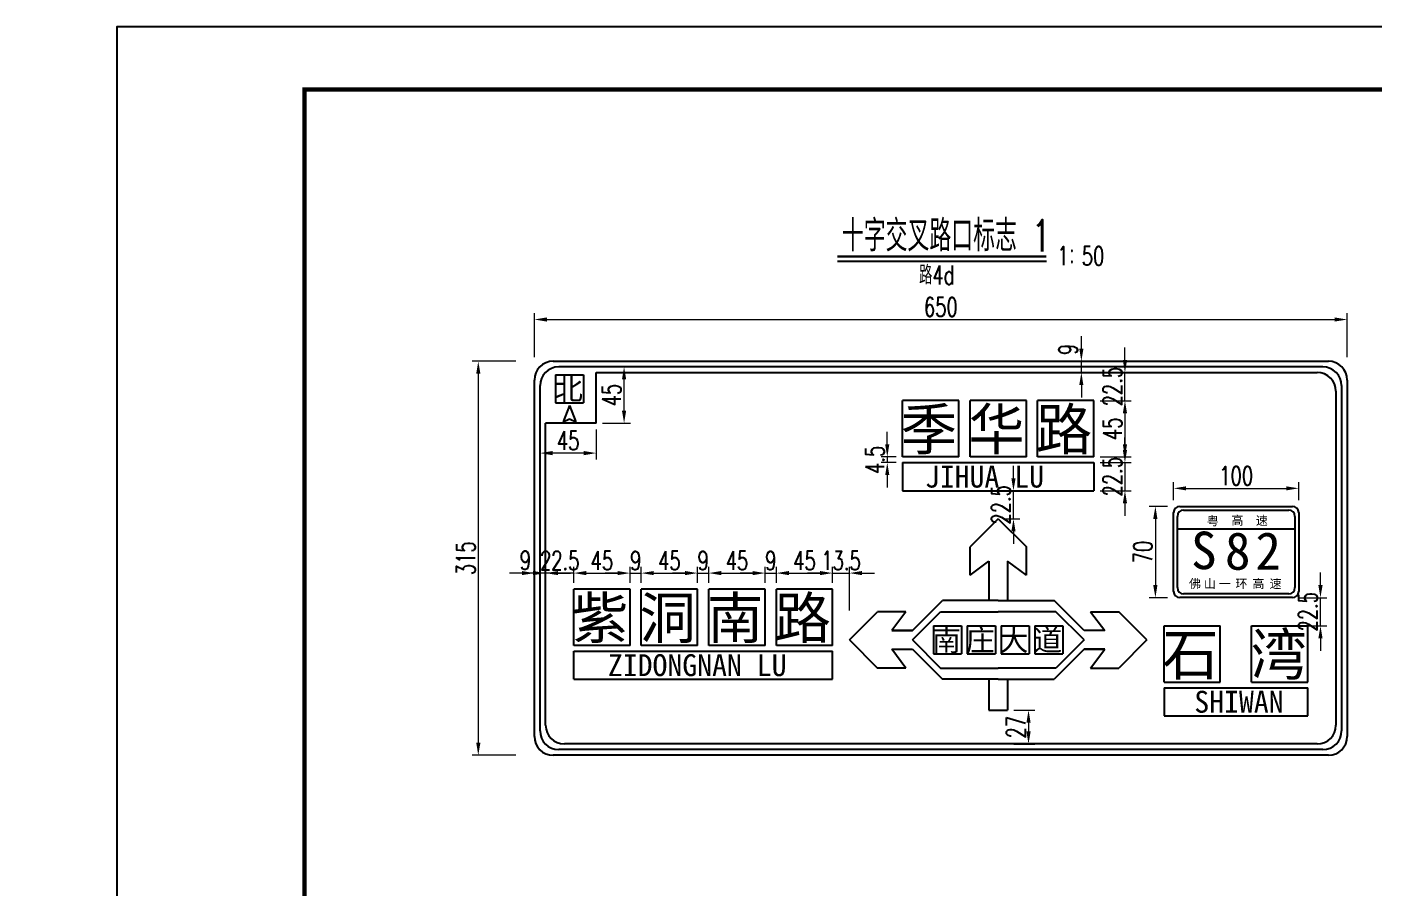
# Model space of a CAD drawing. Extents: x 9922 to 15217, y 1175 to 2938.
# Drawn here: x 13155.2 to 13370.7, y 1503.4 to 1641.1 of the extents above; entities that cross this region are included whole.
import ezdxf
from ezdxf.enums import TextEntityAlignment as Align

# ---------------------------------------------------------------- set-up
doc = ezdxf.new("R2010")
doc.units = 0
doc.header["$LTSCALE"] = 5
doc.header["$PDMODE"] = 32
doc.header["$PDSIZE"] = 0.3
doc.layers.get('0').update_dxf_attribs({"linetype": 'CONTINUOUS'})
doc.layers.get('DEFPOINTS').update_dxf_attribs({"linetype": 'CONTINUOUS'})
for name, color, linetype in [('2', 7, 'CONTINUOUS'), ('交通标志', 7, 'CONTINUOUS'), ('图框', 7, 'CONTINUOUS'), ('尺寸标注', 4, 'CONTINUOUS'), ('文字字符', 7, 'CONTINUOUS'), ('文字框', 8, 'CONTINUOUS'), ('汉字', 7, 'CONTINUOUS')]:
    doc.layers.add(name, color=color, linetype=linetype)
doc.styles.add('ht', font='SIMHEI.TTF', dxfattribs={"width": 0.4})
doc.styles.get("Standard").update_dxf_attribs({"font": 'simplex1.shx', "width": 0.7, "bigfont": 'hztxt.shx'})
doc.dimstyles.new('1：50', dxfattribs={"dimtxt": 3, "dimasz": 2, "dimexe": 1, "dimexo": 1, "dimgap": 0.5, "dimtad": 1, "dimdec": 3, "dimlfac": 5, "dimdsep": 46, "dimtxsty": 'Standard', "dimcen": 2, "dimclrd": 256, "dimclre": 256, "dimclrt": 256, "dimaunit": 1, "dimadec": 4, "dimazin": 0, "dimtfac": 1, "dimtdec": 3, "dimtix": 1, "dimtmove": 2, "dimatfit": 3, "dimfxl": 0, "dimtolj": 1, "dimtzin": 0, "dimlwd": 0, "dimlwe": 0, "dimarcsym": 0})

# ---------------------------------------------------------------- blocks, each defined once
blk = doc.blocks.new('*D188')
at = {"layer": 'DEFPOINTS', "color": 0, "linetype": 'Continuous'}
for p in [(10799.25, 1524.4), (10802.54, 1522.6), (13870.51, 1522.6)]:
    blk.add_point(p, dxfattribs=at)
at = {"layer": '尺寸标注', "linetype": 'Continuous', "lineweight": 0}
for p, q in [((10802.54, 1526.4), (10802.54, 1528.4)), ((10800.25, 1524.4), (10803.54, 1524.4)), ((10802.54, 1524.4), (10802.54, 1522.6)), ((10808.54, 1522.6), (10801.54, 1522.6)), ((10802.54, 1520.6), (10802.54, 1518.6))]:
    blk.add_line(p, q, dxfattribs=at)
at = {"layer": '尺寸标注', "linetype": 'Continuous'}
for points in [[(10802.2, 1526.4), (10802.87, 1526.4), (10802.54, 1524.4)], [(10802.2, 1520.6), (10802.87, 1520.6), (10802.54, 1522.6)]]:
    blk.add_solid(points, dxfattribs=at)
at = {"layer": '尺寸标注', "linetype": 'Continuous', "insert": (10800.45, 1521.31), "char_height": 3, "attachment_point": 5, "rotation": 90}
blk.add_mtext('\\A1;9', dxfattribs=at)
blk = doc.blocks.new('*D321')
at = {"layer": 'DEFPOINTS', "color": 0, "linetype": 'Continuous'}
for p in [(13239.36, 1587.67), (13227.39, 1524.67), (13239.36, 1524.67)]:
    blk.add_point(p, dxfattribs=at)
at = {"layer": '尺寸标注', "linetype": 'Continuous', "lineweight": 0}
for p, q in [((13233.39, 1587.67), (13226.39, 1587.67)), ((13227.39, 1585.67), (13227.39, 1526.67)), ((13233.39, 1524.67), (13226.39, 1524.67))]:
    blk.add_line(p, q, dxfattribs=at)
at = {"layer": '尺寸标注', "linetype": 'Continuous'}
for points in [[(13227.06, 1585.67), (13227.73, 1585.67), (13227.39, 1587.67)], [(13227.06, 1526.67), (13227.73, 1526.67), (13227.39, 1524.67)]]:
    blk.add_solid(points, dxfattribs=at)
at = {"layer": '尺寸标注', "linetype": 'Continuous', "insert": (13225.39, 1556.17), "char_height": 3, "attachment_point": 5, "rotation": 90}
blk.add_mtext('\\A1;315', dxfattribs=at)
blk = doc.blocks.new('*D322')
at = {"layer": 'DEFPOINTS', "color": 0, "linetype": 'Continuous'}
for p in [(13238.16, 1553.8), (13238.16, 1551.22), (13242.66, 1551.22)]:
    blk.add_point(p, dxfattribs=at)
at = {"layer": '尺寸标注', "linetype": 'Continuous', "lineweight": 0}
for p, q in [((13236.16, 1553.8), (13234.16, 1553.8)), ((13238.16, 1552.22), (13238.16, 1554.8)), ((13242.66, 1553.8), (13238.16, 1553.8)), ((13242.66, 1552.22), (13242.66, 1554.8)), ((13244.66, 1553.8), (13246.66, 1553.8))]:
    blk.add_line(p, q, dxfattribs=at)
at = {"layer": '尺寸标注', "linetype": 'Continuous'}
for points in [[(13236.16, 1554.13), (13236.16, 1553.47), (13238.16, 1553.8)], [(13244.66, 1554.13), (13244.66, 1553.47), (13242.66, 1553.8)]]:
    blk.add_solid(points, dxfattribs=at)
at = {"layer": '尺寸标注', "linetype": 'Continuous', "insert": (13240.41, 1555.8), "char_height": 3, "attachment_point": 5}
blk.add_mtext('\\A1;22.5', dxfattribs=at)
blk = doc.blocks.new('*D323')
at = {"layer": 'DEFPOINTS', "color": 0, "linetype": 'Continuous'}
for p in [(13251.66, 1553.8), (13242.66, 1551.22), (13251.66, 1551.22)]:
    blk.add_point(p, dxfattribs=at)
at = {"layer": '尺寸标注', "linetype": 'Continuous', "lineweight": 0}
for p, q in [((13242.66, 1552.22), (13242.66, 1554.8)), ((13244.66, 1553.8), (13249.66, 1553.8)), ((13251.66, 1552.22), (13251.66, 1554.8))]:
    blk.add_line(p, q, dxfattribs=at)
at = {"layer": '尺寸标注', "linetype": 'Continuous'}
for points in [[(13244.66, 1554.13), (13244.66, 1553.47), (13242.66, 1553.8)], [(13249.66, 1554.13), (13249.66, 1553.47), (13251.66, 1553.8)]]:
    blk.add_solid(points, dxfattribs=at)
at = {"layer": '尺寸标注', "linetype": 'Continuous', "insert": (13247.16, 1555.8), "char_height": 3, "attachment_point": 5}
blk.add_mtext('\\A1;45', dxfattribs=at)
blk = doc.blocks.new('*D324')
at = {"layer": 'DEFPOINTS', "color": 0, "linetype": 'Continuous'}
for p in [(13253.46, 1553.8), (13251.66, 1551.22), (13253.46, 1551.22)]:
    blk.add_point(p, dxfattribs=at)
at = {"layer": '尺寸标注', "linetype": 'Continuous', "lineweight": 0}
for p, q in [((13249.66, 1553.8), (13247.66, 1553.8)), ((13251.66, 1552.22), (13251.66, 1554.8)), ((13251.66, 1553.8), (13253.46, 1553.8)), ((13253.46, 1552.22), (13253.46, 1554.8)), ((13255.46, 1553.8), (13257.46, 1553.8))]:
    blk.add_line(p, q, dxfattribs=at)
at = {"layer": '尺寸标注', "linetype": 'Continuous'}
for points in [[(13249.66, 1554.13), (13249.66, 1553.47), (13251.66, 1553.8)], [(13255.46, 1554.13), (13255.46, 1553.47), (13253.46, 1553.8)]]:
    blk.add_solid(points, dxfattribs=at)
at = {"layer": '尺寸标注', "linetype": 'Continuous', "insert": (13252.56, 1555.8), "char_height": 3, "attachment_point": 5}
blk.add_mtext('\\A1;9', dxfattribs=at)
blk = doc.blocks.new('*D325')
at = {"layer": 'DEFPOINTS', "color": 0, "linetype": 'Continuous'}
for p in [(13262.46, 1553.8), (13253.46, 1551.22), (13262.46, 1551.22)]:
    blk.add_point(p, dxfattribs=at)
at = {"layer": '尺寸标注', "linetype": 'Continuous', "lineweight": 0}
for p, q in [((13253.46, 1552.22), (13253.46, 1554.8)), ((13255.46, 1553.8), (13260.46, 1553.8)), ((13262.46, 1552.22), (13262.46, 1554.8))]:
    blk.add_line(p, q, dxfattribs=at)
at = {"layer": '尺寸标注', "linetype": 'Continuous'}
for points in [[(13255.46, 1554.13), (13255.46, 1553.47), (13253.46, 1553.8)], [(13260.46, 1554.13), (13260.46, 1553.47), (13262.46, 1553.8)]]:
    blk.add_solid(points, dxfattribs=at)
at = {"layer": '尺寸标注', "linetype": 'Continuous', "insert": (13257.96, 1555.8), "char_height": 3, "attachment_point": 5}
blk.add_mtext('\\A1;45', dxfattribs=at)
blk = doc.blocks.new('*D326')
at = {"layer": 'DEFPOINTS', "color": 0, "linetype": 'Continuous'}
for p in [(13264.26, 1553.8), (13262.46, 1551.22), (13264.26, 1551.22)]:
    blk.add_point(p, dxfattribs=at)
at = {"layer": '尺寸标注', "linetype": 'Continuous', "lineweight": 0}
for p, q in [((13260.46, 1553.8), (13258.46, 1553.8)), ((13262.46, 1552.22), (13262.46, 1554.8)), ((13262.46, 1553.8), (13264.26, 1553.8)), ((13264.26, 1552.22), (13264.26, 1554.8)), ((13266.26, 1553.8), (13268.26, 1553.8))]:
    blk.add_line(p, q, dxfattribs=at)
at = {"layer": '尺寸标注', "linetype": 'Continuous'}
for points in [[(13260.46, 1554.13), (13260.46, 1553.47), (13262.46, 1553.8)], [(13266.26, 1554.13), (13266.26, 1553.47), (13264.26, 1553.8)]]:
    blk.add_solid(points, dxfattribs=at)
at = {"layer": '尺寸标注', "linetype": 'Continuous', "insert": (13263.36, 1555.8), "char_height": 3, "attachment_point": 5}
blk.add_mtext('\\A1;9', dxfattribs=at)
blk = doc.blocks.new('*D327')
at = {"layer": 'DEFPOINTS', "color": 0, "linetype": 'Continuous'}
for p in [(13273.26, 1553.8), (13264.26, 1551.22), (13273.26, 1551.22)]:
    blk.add_point(p, dxfattribs=at)
at = {"layer": '尺寸标注', "linetype": 'Continuous', "lineweight": 0}
for p, q in [((13264.26, 1552.22), (13264.26, 1554.8)), ((13266.26, 1553.8), (13271.26, 1553.8)), ((13273.26, 1552.22), (13273.26, 1554.8))]:
    blk.add_line(p, q, dxfattribs=at)
at = {"layer": '尺寸标注', "linetype": 'Continuous'}
for points in [[(13266.26, 1554.13), (13266.26, 1553.47), (13264.26, 1553.8)], [(13271.26, 1554.13), (13271.26, 1553.47), (13273.26, 1553.8)]]:
    blk.add_solid(points, dxfattribs=at)
at = {"layer": '尺寸标注', "linetype": 'Continuous', "insert": (13268.76, 1555.8), "char_height": 3, "attachment_point": 5}
blk.add_mtext('\\A1;45', dxfattribs=at)
blk = doc.blocks.new('*D328')
at = {"layer": 'DEFPOINTS', "color": 0, "linetype": 'Continuous'}
for p in [(13275.06, 1553.8), (13273.26, 1551.22), (13275.06, 1551.22)]:
    blk.add_point(p, dxfattribs=at)
at = {"layer": '尺寸标注', "linetype": 'Continuous', "lineweight": 0}
for p, q in [((13271.26, 1553.8), (13269.26, 1553.8)), ((13273.26, 1552.22), (13273.26, 1554.8)), ((13273.26, 1553.8), (13275.06, 1553.8)), ((13275.06, 1552.22), (13275.06, 1554.8)), ((13277.06, 1553.8), (13279.06, 1553.8))]:
    blk.add_line(p, q, dxfattribs=at)
at = {"layer": '尺寸标注', "linetype": 'Continuous'}
for points in [[(13271.26, 1554.13), (13271.26, 1553.47), (13273.26, 1553.8)], [(13277.06, 1554.13), (13277.06, 1553.47), (13275.06, 1553.8)]]:
    blk.add_solid(points, dxfattribs=at)
at = {"layer": '尺寸标注', "linetype": 'Continuous', "insert": (13274.16, 1555.8), "char_height": 3, "attachment_point": 5}
blk.add_mtext('\\A1;9', dxfattribs=at)
blk = doc.blocks.new('*D329')
at = {"layer": 'DEFPOINTS', "color": 0, "linetype": 'Continuous'}
for p in [(13284.06, 1553.8), (13275.06, 1551.22), (13284.06, 1551.22)]:
    blk.add_point(p, dxfattribs=at)
at = {"layer": '尺寸标注', "linetype": 'Continuous', "lineweight": 0}
for p, q in [((13275.06, 1552.22), (13275.06, 1554.8)), ((13277.06, 1553.8), (13282.06, 1553.8)), ((13284.06, 1552.22), (13284.06, 1554.8))]:
    blk.add_line(p, q, dxfattribs=at)
at = {"layer": '尺寸标注', "linetype": 'Continuous'}
for points in [[(13277.06, 1554.13), (13277.06, 1553.47), (13275.06, 1553.8)], [(13282.06, 1554.13), (13282.06, 1553.47), (13284.06, 1553.8)]]:
    blk.add_solid(points, dxfattribs=at)
at = {"layer": '尺寸标注', "linetype": 'Continuous', "insert": (13279.56, 1555.8), "char_height": 3, "attachment_point": 5}
blk.add_mtext('\\A1;45', dxfattribs=at)
blk = doc.blocks.new('*D330')
at = {"layer": 'DEFPOINTS', "color": 0, "linetype": 'Continuous'}
for p in [(13237.26, 1577.77), (13246.26, 1577.77), (13237.26, 1572.99)]:
    blk.add_point(p, dxfattribs=at)
at = {"layer": '尺寸标注', "linetype": 'Continuous', "lineweight": 0}
for p, q in [((13237.26, 1576.77), (13237.26, 1571.99)), ((13246.26, 1576.77), (13246.26, 1571.99)), ((13244.26, 1572.99), (13239.26, 1572.99))]:
    blk.add_line(p, q, dxfattribs=at)
at = {"layer": '尺寸标注', "linetype": 'Continuous'}
for points in [[(13239.26, 1573.32), (13239.26, 1572.65), (13237.26, 1572.99)], [(13244.26, 1573.32), (13244.26, 1572.65), (13246.26, 1572.99)]]:
    blk.add_solid(points, dxfattribs=at)
at = {"layer": '尺寸标注', "linetype": 'Continuous', "insert": (13241.76, 1574.99), "char_height": 3, "attachment_point": 5}
blk.add_mtext('\\A1;45', dxfattribs=at)
blk = doc.blocks.new('*D331')
at = {"layer": 'DEFPOINTS', "color": 0, "linetype": 'Continuous'}
for p in [(13246.26, 1586.77), (13250.71, 1586.77), (13246.26, 1577.77)]:
    blk.add_point(p, dxfattribs=at)
at = {"layer": '尺寸标注', "linetype": 'Continuous', "lineweight": 0}
for p, q in [((13247.26, 1586.77), (13251.71, 1586.77)), ((13250.71, 1579.77), (13250.71, 1584.77)), ((13247.26, 1577.77), (13251.71, 1577.77))]:
    blk.add_line(p, q, dxfattribs=at)
at = {"layer": '尺寸标注', "linetype": 'Continuous'}
for points in [[(13250.37, 1584.77), (13251.04, 1584.77), (13250.71, 1586.77)], [(13250.37, 1579.77), (13251.04, 1579.77), (13250.71, 1577.77)]]:
    blk.add_solid(points, dxfattribs=at)
at = {"layer": '尺寸标注', "linetype": 'Continuous', "insert": (13248.71, 1582.27), "char_height": 3, "attachment_point": 5, "rotation": 90}
blk.add_mtext('\\A1;45', dxfattribs=at)
blk = doc.blocks.new('*D332')
at = {"layer": 'DEFPOINTS', "color": 0, "linetype": 'Continuous'}
for p in [(13325.84, 1585.87), (13330.81, 1585.87), (13325.84, 1581.37)]:
    blk.add_point(p, dxfattribs=at)
at = {"layer": '尺寸标注', "linetype": 'Continuous', "lineweight": 0}
for p, q in [((13330.81, 1587.87), (13330.81, 1589.87)), ((13326.84, 1585.87), (13331.81, 1585.87)), ((13330.81, 1581.37), (13330.81, 1585.87)), ((13326.84, 1581.37), (13331.81, 1581.37)), ((13330.81, 1579.37), (13330.81, 1577.37))]:
    blk.add_line(p, q, dxfattribs=at)
at = {"layer": '尺寸标注', "linetype": 'Continuous'}
for points in [[(13330.48, 1587.87), (13331.15, 1587.87), (13330.81, 1585.87)], [(13330.48, 1579.37), (13331.15, 1579.37), (13330.81, 1581.37)]]:
    blk.add_solid(points, dxfattribs=at)
at = {"layer": '尺寸标注', "linetype": 'Continuous', "insert": (13328.81, 1583.62), "char_height": 3, "attachment_point": 5, "rotation": 90}
blk.add_mtext('\\A1;22.5', dxfattribs=at)
blk = doc.blocks.new('*D333')
at = {"layer": 'DEFPOINTS', "color": 0, "linetype": 'Continuous'}
for p in [(13325.84, 1581.37), (13325.84, 1572.37), (13330.81, 1572.37)]:
    blk.add_point(p, dxfattribs=at)
at = {"layer": '尺寸标注', "linetype": 'Continuous', "lineweight": 0}
for p, q in [((13326.84, 1581.37), (13331.81, 1581.37)), ((13330.81, 1579.37), (13330.81, 1574.37)), ((13326.84, 1572.37), (13331.81, 1572.37))]:
    blk.add_line(p, q, dxfattribs=at)
at = {"layer": '尺寸标注', "linetype": 'Continuous'}
for points in [[(13330.48, 1579.37), (13331.15, 1579.37), (13330.81, 1581.37)], [(13330.48, 1574.37), (13331.15, 1574.37), (13330.81, 1572.37)]]:
    blk.add_solid(points, dxfattribs=at)
at = {"layer": '尺寸标注', "linetype": 'Continuous', "insert": (13328.81, 1576.87), "char_height": 3, "attachment_point": 5, "rotation": 90}
blk.add_mtext('\\A1;45', dxfattribs=at)
blk = doc.blocks.new('*D334')
at = {"layer": 'DEFPOINTS', "color": 0, "linetype": 'Continuous'}
for p in [(13325.84, 1571.47), (13325.84, 1566.97), (13330.81, 1566.97)]:
    blk.add_point(p, dxfattribs=at)
at = {"layer": '尺寸标注', "linetype": 'Continuous', "lineweight": 0}
for p, q in [((13330.81, 1573.47), (13330.81, 1575.47)), ((13326.84, 1571.47), (13331.81, 1571.47)), ((13330.81, 1571.47), (13330.81, 1566.97)), ((13326.84, 1566.97), (13331.81, 1566.97)), ((13330.81, 1564.97), (13330.81, 1562.97))]:
    blk.add_line(p, q, dxfattribs=at)
at = {"layer": '尺寸标注', "linetype": 'Continuous'}
for points in [[(13330.48, 1573.47), (13331.15, 1573.47), (13330.81, 1571.47)], [(13330.48, 1564.97), (13331.15, 1564.97), (13330.81, 1566.97)]]:
    blk.add_solid(points, dxfattribs=at)
at = {"layer": '尺寸标注', "linetype": 'Continuous', "insert": (13328.81, 1569.22), "char_height": 3, "attachment_point": 5, "rotation": 90}
blk.add_mtext('\\A1;22.5', dxfattribs=at)
blk = doc.blocks.new('*D335')
at = {"layer": 'DEFPOINTS', "color": 0, "linetype": 'Continuous'}
for p in [(13292.8, 1571.47), (13295.24, 1572.37), (13295.24, 1571.47)]:
    blk.add_point(p, dxfattribs=at)
at = {"layer": '尺寸标注', "linetype": 'Continuous', "lineweight": 0}
for p, q in [((13292.8, 1574.37), (13292.8, 1576.37)), ((13294.24, 1572.37), (13291.8, 1572.37)), ((13294.24, 1571.47), (13291.8, 1571.47)), ((13292.8, 1572.37), (13292.8, 1571.47)), ((13292.8, 1569.47), (13292.8, 1567.47))]:
    blk.add_line(p, q, dxfattribs=at)
at = {"layer": '尺寸标注', "linetype": 'Continuous'}
for points in [[(13292.47, 1574.37), (13293.13, 1574.37), (13292.8, 1572.37)], [(13292.47, 1569.47), (13293.13, 1569.47), (13292.8, 1571.47)]]:
    blk.add_solid(points, dxfattribs=at)
at = {"layer": '尺寸标注', "linetype": 'Continuous', "insert": (13290.8, 1571.92), "char_height": 3, "attachment_point": 5, "rotation": 90}
blk.add_mtext('\\A1;4.5', dxfattribs=at)
blk = doc.blocks.new('*D255')
at = {"layer": 'DEFPOINTS', "color": 0, "linetype": 'Continuous'}
for p in [(13358.6, 1567.35), (13338.6, 1564.47), (13358.6, 1564.47)]:
    blk.add_point(p, dxfattribs=at)
at = {"layer": '尺寸标注', "linetype": 'Continuous', "lineweight": 0}
for p, q in [((13338.6, 1565.47), (13338.6, 1568.35)), ((13340.6, 1567.35), (13356.6, 1567.35)), ((13358.6, 1565.47), (13358.6, 1568.35))]:
    blk.add_line(p, q, dxfattribs=at)
at = {"layer": '尺寸标注', "linetype": 'Continuous'}
for points in [[(13340.6, 1567.68), (13340.6, 1567.02), (13338.6, 1567.35)], [(13356.6, 1567.68), (13356.6, 1567.02), (13358.6, 1567.35)]]:
    blk.add_solid(points, dxfattribs=at)
at = {"layer": '尺寸标注', "linetype": 'Continuous', "insert": (13348.6, 1569.35), "char_height": 3, "attachment_point": 5}
blk.add_mtext('\\A1;100', dxfattribs=at)
blk = doc.blocks.new('*D256')
at = {"layer": 'DEFPOINTS', "color": 0, "linetype": 'Continuous'}
for p in [(13338.6, 1564.47), (13335.68, 1549.87), (13338.6, 1549.87)]:
    blk.add_point(p, dxfattribs=at)
at = {"layer": '尺寸标注', "linetype": 'Continuous', "lineweight": 0}
for p, q in [((13337.6, 1564.47), (13334.68, 1564.47)), ((13335.68, 1562.47), (13335.68, 1551.87)), ((13337.6, 1549.87), (13334.68, 1549.87))]:
    blk.add_line(p, q, dxfattribs=at)
at = {"layer": '尺寸标注', "linetype": 'Continuous'}
for points in [[(13335.34, 1562.47), (13336.01, 1562.47), (13335.68, 1564.47)], [(13335.34, 1551.87), (13336.01, 1551.87), (13335.68, 1549.87)]]:
    blk.add_solid(points, dxfattribs=at)
at = {"layer": '尺寸标注', "linetype": 'Continuous', "insert": (13333.68, 1557.17), "char_height": 3, "attachment_point": 5, "rotation": 90}
blk.add_mtext('\\A1;70', dxfattribs=at)
blk = doc.blocks.new('*D336')
at = {"layer": 'DEFPOINTS', "color": 0, "linetype": 'Continuous'}
for p in [(13312.04, 1531.87), (13312.04, 1526.47), (13315.39, 1526.47)]:
    blk.add_point(p, dxfattribs=at)
at = {"layer": '尺寸标注', "linetype": 'Continuous', "lineweight": 0}
for p, q in [((13313.04, 1531.87), (13316.39, 1531.87)), ((13315.39, 1529.87), (13315.39, 1528.47)), ((13313.04, 1526.47), (13316.39, 1526.47))]:
    blk.add_line(p, q, dxfattribs=at)
at = {"layer": '尺寸标注', "linetype": 'Continuous'}
for points in [[(13315.06, 1529.87), (13315.73, 1529.87), (13315.39, 1531.87)], [(13315.06, 1528.47), (13315.73, 1528.47), (13315.39, 1526.47)]]:
    blk.add_solid(points, dxfattribs=at)
at = {"layer": '尺寸标注', "linetype": 'Continuous', "insert": (13313.39, 1529.17), "char_height": 3, "attachment_point": 5, "rotation": 90}
blk.add_mtext('\\A1;27', dxfattribs=at)
blk = doc.blocks.new('*D339')
at = {"layer": 'DEFPOINTS', "color": 0, "linetype": 'Continuous'}
for p in [(13357.6, 1549.87), (13362.08, 1549.87), (13355.56, 1545.37)]:
    blk.add_point(p, dxfattribs=at)
at = {"layer": '尺寸标注', "linetype": 'Continuous', "lineweight": 0}
for p, q in [((13362.08, 1551.87), (13362.08, 1553.87)), ((13358.6, 1549.87), (13363.08, 1549.87)), ((13362.08, 1545.37), (13362.08, 1549.87)), ((13356.56, 1545.37), (13363.08, 1545.37)), ((13362.08, 1543.37), (13362.08, 1541.37))]:
    blk.add_line(p, q, dxfattribs=at)
at = {"layer": '尺寸标注', "linetype": 'Continuous'}
for points in [[(13361.75, 1551.87), (13362.42, 1551.87), (13362.08, 1549.87)], [(13361.75, 1543.37), (13362.42, 1543.37), (13362.08, 1545.37)]]:
    blk.add_solid(points, dxfattribs=at)
at = {"layer": '尺寸标注', "linetype": 'Continuous', "insert": (13360.08, 1547.62), "char_height": 3, "attachment_point": 5, "rotation": 90}
blk.add_mtext('\\A1;22.5', dxfattribs=at)
blk = doc.blocks.new('*D351')
at = {"layer": 'DEFPOINTS', "color": 0, "linetype": 'Continuous'}
for p in [(13310.54, 1566.97), (13312.98, 1566.97), (13310.54, 1562.47)]:
    blk.add_point(p, dxfattribs=at)
at = {"layer": '尺寸标注', "linetype": 'Continuous', "lineweight": 0}
for p, q in [((13312.98, 1568.97), (13312.98, 1570.97)), ((13311.54, 1566.97), (13313.98, 1566.97)), ((13312.98, 1562.47), (13312.98, 1566.97)), ((13311.54, 1562.47), (13313.98, 1562.47)), ((13312.98, 1560.47), (13312.98, 1558.47))]:
    blk.add_line(p, q, dxfattribs=at)
at = {"layer": '尺寸标注', "linetype": 'Continuous'}
for points in [[(13312.65, 1568.97), (13313.32, 1568.97), (13312.98, 1566.97)], [(13312.65, 1560.47), (13313.32, 1560.47), (13312.98, 1562.47)]]:
    blk.add_solid(points, dxfattribs=at)
at = {"layer": '尺寸标注', "linetype": 'Continuous', "insert": (13310.98, 1564.72), "char_height": 3, "attachment_point": 5, "rotation": 90}
blk.add_mtext('\\A1;22.5', dxfattribs=at)
blk = doc.blocks.new('*D353')
at = {"layer": 'DEFPOINTS', "color": 0, "linetype": 'Continuous'}
for p in [(13286.76, 1553.8), (13284.06, 1551.22), (13286.76, 1543.12)]:
    blk.add_point(p, dxfattribs=at)
at = {"layer": '尺寸标注', "linetype": 'Continuous', "lineweight": 0}
for p, q in [((13282.06, 1553.8), (13280.06, 1553.8)), ((13284.06, 1552.22), (13284.06, 1554.8)), ((13284.06, 1553.8), (13286.76, 1553.8)), ((13286.76, 1547.8), (13286.76, 1554.8)), ((13288.76, 1553.8), (13290.76, 1553.8))]:
    blk.add_line(p, q, dxfattribs=at)
at = {"layer": '尺寸标注', "linetype": 'Continuous'}
for points in [[(13282.06, 1554.13), (13282.06, 1553.47), (13284.06, 1553.8)], [(13288.76, 1554.13), (13288.76, 1553.47), (13286.76, 1553.8)]]:
    blk.add_solid(points, dxfattribs=at)
at = {"layer": '尺寸标注', "linetype": 'Continuous', "insert": (13285.41, 1555.8), "char_height": 3, "attachment_point": 5}
blk.add_mtext('\\A1;13.5', dxfattribs=at)
blk = doc.blocks.new('*D355')
at = {"layer": 'DEFPOINTS', "color": 0, "linetype": 'Continuous'}
for p in [(13236.36, 1553.8), (13236.36, 1551.31), (13238.16, 1551.31)]:
    blk.add_point(p, dxfattribs=at)
at = {"layer": '尺寸标注', "linetype": 'Continuous', "lineweight": 0}
for p, q in [((13234.36, 1553.8), (13232.36, 1553.8)), ((13236.36, 1552.31), (13236.36, 1554.8)), ((13238.16, 1553.8), (13236.36, 1553.8)), ((13238.16, 1552.31), (13238.16, 1554.8)), ((13240.16, 1553.8), (13242.16, 1553.8))]:
    blk.add_line(p, q, dxfattribs=at)
at = {"layer": '尺寸标注', "linetype": 'Continuous'}
for points in [[(13234.36, 1554.13), (13234.36, 1553.47), (13236.36, 1553.8)], [(13240.16, 1554.13), (13240.16, 1553.47), (13238.16, 1553.8)]]:
    blk.add_solid(points, dxfattribs=at)
at = {"layer": '尺寸标注', "linetype": 'Continuous', "insert": (13234.92, 1555.86), "char_height": 3, "attachment_point": 5}
blk.add_mtext('\\A1;9', dxfattribs=at)
blk = doc.blocks.new('*D356')
at = {"layer": 'DEFPOINTS', "color": 0, "linetype": 'Continuous'}
for p in [(13318.74, 1587.67), (13318.74, 1585.87), (13323.84, 1587.67)]:
    blk.add_point(p, dxfattribs=at)
at = {"layer": '尺寸标注', "linetype": 'Continuous', "lineweight": 0}
for p, q in [((13323.84, 1589.67), (13323.84, 1591.67)), ((13319.74, 1587.67), (13324.84, 1587.67)), ((13319.74, 1585.87), (13324.84, 1585.87)), ((13323.84, 1585.87), (13323.84, 1587.67)), ((13323.84, 1583.87), (13323.84, 1581.87))]:
    blk.add_line(p, q, dxfattribs=at)
at = {"layer": '尺寸标注', "linetype": 'Continuous'}
for points in [[(13323.51, 1589.67), (13324.17, 1589.67), (13323.84, 1587.67)], [(13323.51, 1583.87), (13324.17, 1583.87), (13323.84, 1585.87)]]:
    blk.add_solid(points, dxfattribs=at)
at = {"layer": '尺寸标注', "linetype": 'Continuous', "insert": (13321.73, 1589.57), "char_height": 3, "attachment_point": 5, "rotation": 90}
blk.add_mtext('\\A1;9', dxfattribs=at)
blk = doc.blocks.new('*D286')
at = {"layer": 'DEFPOINTS', "color": 0, "linetype": 'Continuous'}
for p in [(13366.36, 1594.35), (13236.36, 1574.72), (13366.36, 1574.72)]:
    blk.add_point(p, dxfattribs=at)
at = {"layer": '尺寸标注', "linetype": 'Continuous', "lineweight": 0}
for p, q in [((13236.36, 1588.35), (13236.36, 1595.35)), ((13238.36, 1594.35), (13364.36, 1594.35)), ((13366.36, 1588.35), (13366.36, 1595.35))]:
    blk.add_line(p, q, dxfattribs=at)
at = {"layer": '尺寸标注', "linetype": 'Continuous'}
for points in [[(13238.36, 1594.68), (13238.36, 1594.02), (13236.36, 1594.35)], [(13364.36, 1594.68), (13364.36, 1594.02), (13366.36, 1594.35)]]:
    blk.add_solid(points, dxfattribs=at)
at = {"layer": '尺寸标注', "linetype": 'Continuous', "insert": (13301.36, 1596.35), "char_height": 3, "attachment_point": 5}
blk.add_mtext('\\A1;650', dxfattribs=at)
blk = doc.blocks.new('123')
at = {"layer": '图框'}
blk.add_lwpolyline([(10930.16, 1893.64), (10930.16, 2190.64), (10510.16, 2190.64), (10510.16, 1893.64)], close=True, dxfattribs=at)

msp = doc.modelspace()

# ---------------------------------------------------------------- linework, layer by layer
at = {"layer": '交通标志', "linetype": 'Continuous'}
for p, q in [((13239.36177, 1587.67326), (13363.35837, 1587.67326)), ((13362.45837, 1586.77326), (13240.26177, 1586.77326)), ((13246.26177, 1585.87326), (13361.55837, 1585.87326)), ((13246.26177, 1577.77326), (13246.26177, 1585.87326)), ((13236.36177, 1527.67326), (13236.36177, 1584.67326)), ((13237.26177, 1528.57326), (13237.26177, 1583.77326)), ((13365.45837, 1583.77326), (13365.45837, 1528.57326)), ((13366.35837, 1584.67326), (13366.35837, 1527.67326)), ((13364.55837, 1582.87326), (13364.55837, 1529.47326)), ((13241.97606, 1580.57621), (13240.96217, 1577.99536)), ((13241.97606, 1580.57621), (13242.98995, 1577.99536)), ((13246.26177, 1577.77326), (13238.16177, 1577.77326)), ((13238.16177, 1529.47326), (13238.16177, 1577.77326)), ((13240.96217, 1577.99536), (13241.97606, 1578.4913)), ((13241.97606, 1578.4913), (13242.98995, 1577.99536)), ((13339.59945, 1564.47367), (13357.59945, 1564.47367)), ((13310.54177, 1562.47326), (13306.04177, 1557.97326)), ((13310.54177, 1562.47326), (13315.04177, 1557.97326)), ((13338.59945, 1550.87367), (13338.59945, 1563.47367)), ((13339.19945, 1551.47367), (13339.19945, 1562.87367)), ((13340.19945, 1563.87367), (13356.99945, 1563.87367)), ((13357.99945, 1562.87367), (13357.99945, 1551.47367)), ((13358.59945, 1563.47367), (13358.59945, 1550.87367)), ((13339.19945, 1560.87367), (13357.99945, 1560.87367)), ((13306.04177, 1553.47326), (13306.04177, 1557.97326)), ((13315.04177, 1553.47326), (13315.04177, 1557.97326)), ((13306.04177, 1553.47326), (13309.04177, 1555.72326)), ((13309.04177, 1555.72326), (13309.04177, 1549.42326)), ((13312.04177, 1555.72326), (13312.04177, 1549.42326)), ((13315.04177, 1553.47326), (13312.04177, 1555.72326)), ((13296.81677, 1544.62326), (13301.61677, 1549.42326)), ((13310.54177, 1549.42326), (13301.61677, 1549.42326)), ((13310.54177, 1549.42326), (13319.46677, 1549.42326)), ((13324.26677, 1544.62326), (13319.46677, 1549.42326)), ((13357.59945, 1549.87367), (13339.59945, 1549.87367)), ((13356.99945, 1550.47367), (13340.19945, 1550.47367)), ((13286.76177, 1543.12326), (13291.26177, 1547.62326)), ((13295.76177, 1547.62326), (13291.26177, 1547.62326)), ((13295.76177, 1547.62326), (13291.26177, 1547.62326)), ((13295.76177, 1547.62326), (13293.51177, 1544.62326)), ((13296.81677, 1543.12326), (13301.31677, 1547.62326)), ((13301.31677, 1547.62326), (13310.54177, 1547.62326)), ((13319.76677, 1547.62326), (13310.54177, 1547.62326)), ((13324.26677, 1543.12326), (13319.76677, 1547.62326)), ((13325.32177, 1547.62326), (13329.82177, 1547.62326)), ((13325.32177, 1547.62326), (13329.82177, 1547.62326)), ((13325.32177, 1547.62326), (13327.57177, 1544.62326)), ((13334.32177, 1543.12326), (13329.82177, 1547.62326)), ((13286.76177, 1543.12326), (13291.26177, 1538.62326)), ((13293.51177, 1544.62326), (13296.81677, 1544.62326)), ((13296.81677, 1543.12326), (13301.31677, 1538.62326)), ((13324.26677, 1543.12326), (13319.76677, 1538.62326)), ((13327.57177, 1544.62326), (13324.26677, 1544.62326)), ((13334.32177, 1543.12326), (13329.82177, 1538.62326)), ((13293.51177, 1541.62326), (13296.81677, 1541.62326)), ((13295.76177, 1538.62326), (13293.51177, 1541.62326)), ((13296.81677, 1541.62326), (13301.61677, 1536.82326)), ((13324.26677, 1541.62326), (13319.46677, 1536.82326)), ((13327.57177, 1541.62326), (13324.26677, 1541.62326)), ((13325.32177, 1538.62326), (13327.57177, 1541.62326)), ((13295.76177, 1538.62326), (13291.26177, 1538.62326)), ((13295.76177, 1538.62326), (13291.26177, 1538.62326)), ((13301.31677, 1538.62326), (13310.54177, 1538.62326)), ((13319.76677, 1538.62326), (13310.54177, 1538.62326)), ((13325.32177, 1538.62326), (13329.82177, 1538.62326)), ((13325.32177, 1538.62326), (13329.82177, 1538.62326)), ((13310.54177, 1536.82326), (13301.61677, 1536.82326)), ((13309.04177, 1536.82326), (13309.04177, 1531.87326)), ((13310.54177, 1536.82326), (13319.46677, 1536.82326)), ((13312.04177, 1536.82326), (13312.04177, 1531.87326)), ((13309.04177, 1531.87326), (13312.04177, 1531.87326)), ((13362.45837, 1525.57326), (13240.26177, 1525.57326)), ((13361.55837, 1526.47326), (13241.16177, 1526.47326)), ((13363.35837, 1524.67326), (13239.36177, 1524.67326))]:
    msp.add_line(p, q, dxfattribs=at)
for centre, radius, start, end in [((13239.36177, 1584.67326), 3, 90, 180), ((13240.26177, 1583.77326), 3, 90, 180), ((13361.55837, 1582.87326), 3, 0, 90), ((13362.45837, 1583.77326), 3, 0, 90), ((13363.35837, 1584.67326), 3, 0, 90), ((13339.59945, 1563.47367), 1, 90, 180), ((13357.59945, 1563.47367), 1, 0, 90), ((13340.19945, 1562.87367), 1, 90, 180), ((13356.99945, 1562.87367), 1, 0, 90), ((13340.19945, 1551.47367), 1, 180, 270), ((13356.99945, 1551.47367), 1, 270, 0), ((13339.59945, 1550.87367), 1, 180, 270), ((13357.59945, 1550.87367), 1, 270, 0), ((13239.36177, 1527.67326), 3, 180, 270), ((13240.26177, 1528.57326), 3, 180, 270), ((13241.16177, 1529.47326), 3, 180, 270), ((13361.55837, 1529.47326), 3, 270, 0), ((13362.45837, 1528.57326), 3, 270, 0), ((13363.35837, 1527.67326), 3, 270, 0)]:
    msp.add_arc(centre, radius, start, end, dxfattribs=at)
at = {"layer": '图框', "linetype": 'Continuous'}
for p, q in [((13296.81677, 1544.62326), (13293.51177, 1544.62326)), ((13324.26677, 1541.62326), (13327.57177, 1541.62326))]:
    msp.add_line(p, q, dxfattribs=at)
at = {"layer": '图框', "const_width": 0.7}
msp.add_lwpolyline([(13579.59699, 1631.13132), (13199.59699, 1631.13132), (13199.59699, 1354.13132), (13579.59699, 1354.13132), (13579.59699, 1631.13132)], dxfattribs=at)
at = {"layer": '尺寸标注', "color": 7, "linetype": 'Continuous'}
msp.add_line((13284.83635, 1603.70162), (13318.2428, 1603.70162), dxfattribs=at)
at = {"layer": '尺寸标注', "color": 7, "linetype": 'Continuous', "const_width": 0.4}
msp.add_lwpolyline([(13284.83635, 1604.42162), (13318.2428, 1604.42162)], dxfattribs=at)
at = {"layer": '文字框', "linetype": 'Continuous'}
for p, q in [((13239.72606, 1585.49933), (13239.72606, 1580.99933)), ((13239.72606, 1585.49933), (13244.22606, 1585.49933)), ((13244.22606, 1585.49933), (13244.22606, 1580.99933)), ((13239.72606, 1580.99933), (13244.22606, 1580.99933)), ((13304.24177, 1581.37326), (13295.24177, 1581.37326)), ((13295.24177, 1572.37326), (13295.24177, 1581.37326)), ((13304.24177, 1572.37326), (13304.24177, 1581.37326)), ((13315.04177, 1581.37326), (13306.04177, 1581.37326)), ((13306.04177, 1572.37326), (13306.04177, 1581.37326)), ((13315.04177, 1572.37326), (13315.04177, 1581.37326)), ((13325.84177, 1581.37326), (13316.84177, 1581.37326)), ((13316.84177, 1572.37326), (13316.84177, 1581.37326)), ((13325.84177, 1572.37326), (13325.84177, 1581.37326)), ((13304.24177, 1572.37326), (13295.24177, 1572.37326)), ((13295.24177, 1571.47326), (13295.24177, 1566.97326)), ((13295.24177, 1571.47326), (13325.84177, 1571.47326)), ((13315.04177, 1572.37326), (13306.04177, 1572.37326)), ((13325.84177, 1572.37326), (13316.84177, 1572.37326)), ((13325.84177, 1571.47326), (13325.84177, 1566.97326)), ((13295.24177, 1566.97326), (13325.84177, 1566.97326)), ((13251.66177, 1551.21924), (13242.66177, 1551.21924)), ((13242.66177, 1542.21924), (13242.66177, 1551.21924)), ((13251.66177, 1542.21924), (13251.66177, 1551.21924)), ((13262.46177, 1551.21924), (13253.46177, 1551.21924)), ((13253.46177, 1542.21924), (13253.46177, 1551.21924)), ((13262.46177, 1542.21924), (13262.46177, 1551.21924)), ((13273.26177, 1551.21924), (13264.26177, 1551.21924)), ((13264.26177, 1542.21924), (13264.26177, 1551.21924)), ((13273.26177, 1542.21924), (13273.26177, 1551.21924)), ((13284.06177, 1551.21924), (13275.06177, 1551.21924)), ((13275.06177, 1542.21924), (13275.06177, 1551.21924)), ((13284.06177, 1542.21924), (13284.06177, 1551.21924)), ((13300.19177, 1545.37326), (13300.19177, 1540.87326)), ((13300.19177, 1545.37326), (13304.69177, 1545.37326)), ((13304.69177, 1545.37326), (13304.69177, 1540.87326)), ((13305.59177, 1545.37326), (13305.59177, 1540.87326)), ((13305.59177, 1545.37326), (13310.09177, 1545.37326)), ((13310.09177, 1545.37326), (13310.09177, 1540.87326)), ((13310.99177, 1545.37326), (13310.99177, 1540.87326)), ((13310.99177, 1545.37326), (13315.49177, 1545.37326)), ((13315.49177, 1545.37326), (13315.49177, 1540.87326)), ((13316.39177, 1545.37326), (13316.39177, 1540.87326)), ((13316.39177, 1545.37326), (13320.89177, 1545.37326)), ((13320.89177, 1545.37326), (13320.89177, 1540.87326)), ((13337.06562, 1545.37367), (13346.06562, 1545.37367)), ((13337.06562, 1536.37367), (13337.06562, 1545.37367)), ((13346.06562, 1536.37367), (13346.06562, 1545.37367)), ((13351.05837, 1545.37367), (13360.05837, 1545.37367)), ((13351.05837, 1536.37367), (13351.05837, 1545.37367)), ((13360.05837, 1536.37367), (13360.05837, 1545.37367)), ((13251.66177, 1542.21924), (13242.66177, 1542.21924)), ((13242.66177, 1536.82326), (13242.66177, 1541.32326)), ((13242.66177, 1541.32326), (13284.06177, 1541.32326)), ((13262.46177, 1542.21924), (13253.46177, 1542.21924)), ((13273.26177, 1542.21924), (13264.26177, 1542.21924)), ((13284.06177, 1542.21924), (13275.06177, 1542.21924)), ((13284.06177, 1536.82326), (13284.06177, 1541.32326)), ((13300.19177, 1540.87326), (13304.69177, 1540.87326)), ((13305.59177, 1540.87326), (13310.09177, 1540.87326)), ((13310.99177, 1540.87326), (13315.49177, 1540.87326)), ((13316.39177, 1540.87326), (13320.89177, 1540.87326)), ((13242.66177, 1536.82326), (13284.06177, 1536.82326)), ((13337.06562, 1536.37367), (13346.06562, 1536.37367)), ((13351.05837, 1536.37367), (13360.05837, 1536.37367)), ((13337.06562, 1535.47367), (13337.06562, 1530.97367)), ((13337.06562, 1535.47367), (13360.05837, 1535.47367)), ((13360.05837, 1530.97367), (13360.05837, 1535.47367)), ((13337.06562, 1530.97367), (13360.05837, 1530.97367))]:
    msp.add_line(p, q, dxfattribs=at)

# ---------------------------------------------------------------- block references
at = {"layer": '2', "linetype": 'Continuous'}
msp.add_blockref('123', (2659.44178, -549.51259), dxfattribs=at)

# ---------------------------------------------------------------- texts
at = {"width": 0.7}
for s, p in [('1：50', (13323.75864, 1604.52104)), ('路4d', (13300.70963, 1601.62489))]:
    msp.add_text(s, height=3, dxfattribs=at).set_placement(p, align=Align.MIDDLE)
at = {"layer": '文字字符', "width": 0.7}
msp.add_text('十字交叉路口标志 1', height=5, dxfattribs=at).set_placement((13285.54186, 1605.24961))
at = {"layer": '汉字', "linetype": 'Continuous', "style": 'ht'}
for s, height, p in [('北', 3.4, (13239.47803, 1581.50606)), ('季', 6.6, (13294.96553, 1573.48891)), ('华', 6.6, (13305.76553, 1573.48891)), ('路', 6.6, (13316.56553, 1573.48891)), ('JIHUA LU', 3.5, (13298.82006, 1567.47396)), ('粤', 1.4, (13343.89668, 1561.43305)), ('高', 1.4, (13347.84684, 1561.51426)), ('速', 1.4, (13351.74571, 1561.49289)), ('S', 6, (13341.39396, 1554.42913)), ('8', 6, (13346.80866, 1554.33968)), ('2', 6, (13351.67663, 1554.33968)), ('佛', 1.4, (13341.05619, 1551.38985)), ('山', 1.4, (13343.4418, 1551.38985)), ('一', 1.4, (13345.82606, 1551.38985)), ('环', 1.4, (13348.48885, 1551.38985)), ('高', 1.4, (13351.20346, 1551.38985)), ('速', 1.4, (13353.94603, 1551.38985)), ('紫', 6.6, (13242.38553, 1543.33489)), ('洞', 6.6, (13253.18553, 1543.33489)), ('南', 6.6, (13263.98553, 1543.33489)), ('路', 6.6, (13274.78553, 1543.33489)), ('南', 3.4, (13299.94375, 1541.37999)), ('庄', 3.4, (13305.34375, 1541.37999)), ('大', 3.4, (13310.74375, 1541.37999)), ('道', 3.4, (13316.14375, 1541.37999)), ('湾', 6.6, (13350.91742, 1537.48932)), ('石', 6.6, (13336.78938, 1537.48932)), ('ZIDONGNAN LU', 3.5, (13248.11757, 1537.32396)), ('SHIWAN', 3.5, (13341.90431, 1531.47437))]:
    msp.add_text(s, height=height, dxfattribs=at).set_placement(p)

# ---------------------------------------------------------------- dimensions: what is measured, and where the dimension line sits
at = {"layer": '尺寸标注', "linetype": 'Continuous'}
dim = msp.add_linear_dim(base=(13366.35837, 1594.34862), p1=(13236.36177, 1574.71813), p2=(13366.35837, 1574.71813), text='650', dimstyle='1：50', dxfattribs=at)
dim.commit()
dim.dimension.update_dxf_attribs({"geometry": '*D286', "text_midpoint": (13301.36007, 1596.34862)})
for base, p1, p2, picture, middle in [((13323.84162, 1587.67326), (13318.74187, 1585.87326), (13318.74187, 1587.67326), '*D356', (13321.73421, 1589.56775)), ((10802.53791, 1522.60447), (10799.25335, 1524.40447), (13870.51111, 1522.60447), '*D188', (10800.44996, 1521.30971))]:
    dim = msp.add_linear_dim(base=base, p1=p1, p2=p2, angle=90, dimstyle='1：50', dxfattribs=at)
    dim.commit()
    dim.dimension.update_dxf_attribs({"geometry": picture, "text_midpoint": middle, "dimtype": 160})
for base, p1, p2, picture, middle in [((13330.81403, 1585.87326), (13325.84177, 1581.37326), (13325.84177, 1585.87326), '*D332', (13328.81403, 1583.62326)), ((13227.39361, 1524.67326), (13239.36177, 1587.67326), (13239.36177, 1524.67326), '*D321', (13225.39361, 1556.17326)), ((13250.70748, 1586.77326), (13246.26177, 1577.77326), (13246.26177, 1586.77326), '*D331', (13248.70748, 1582.27326)), ((13330.81403, 1572.37326), (13325.84177, 1581.37326), (13325.84177, 1572.37326), '*D333', (13328.81403, 1576.87326)), ((13292.80003, 1571.47326), (13295.24177, 1572.37326), (13295.24177, 1571.47326), '*D335', (13290.80003, 1571.92326)), ((13330.81403, 1566.97326), (13325.84177, 1571.47326), (13325.84177, 1566.97326), '*D334', (13328.81403, 1569.22326)), ((13312.9835, 1566.97326), (13310.54177, 1562.47326), (13310.54177, 1566.97326), '*D351', (13310.9835, 1564.72326)), ((13362.08322, 1549.87367), (13355.55837, 1545.37367), (13357.59945, 1549.87367), '*D339', (13360.08322, 1547.62367)), ((13315.3943, 1526.47326), (13312.04177, 1531.87326), (13312.04177, 1526.47326), '*D336', (13313.3943, 1529.17326))]:
    dim = msp.add_linear_dim(base=base, p1=p1, p2=p2, angle=90, dimstyle='1：50', dxfattribs=at)
    dim.commit()
    dim.dimension.update_dxf_attribs({"geometry": picture, "text_midpoint": middle})
for base, p1, p2, picture, middle in [((13237.26177, 1572.98686), (13246.26177, 1577.77326), (13237.26177, 1577.77326), '*D330', (13241.76177, 1574.98686)), ((13358.59945, 1567.3496), (13338.59945, 1564.47367), (13358.59945, 1564.47367), '*D255', (13348.59945, 1569.3496)), ((13238.16177, 1553.79873), (13242.66177, 1551.21924), (13238.16177, 1551.21924), '*D322', (13240.41177, 1555.79873)), ((13251.66177, 1553.79873), (13242.66177, 1551.21924), (13251.66177, 1551.21924), '*D323', (13247.16177, 1555.79873)), ((13253.46177, 1553.79873), (13251.66177, 1551.21924), (13253.46177, 1551.21924), '*D324', (13252.56177, 1555.79873)), ((13262.46177, 1553.79873), (13253.46177, 1551.21924), (13262.46177, 1551.21924), '*D325', (13257.96177, 1555.79873)), ((13264.26177, 1553.79873), (13262.46177, 1551.21924), (13264.26177, 1551.21924), '*D326', (13263.36177, 1555.79873)), ((13273.26177, 1553.79873), (13264.26177, 1551.21924), (13273.26177, 1551.21924), '*D327', (13268.76177, 1555.79873)), ((13275.06177, 1553.79873), (13273.26177, 1551.21924), (13275.06177, 1551.21924), '*D328', (13274.16177, 1555.79873)), ((13284.06177, 1553.79873), (13275.06177, 1551.21924), (13284.06177, 1551.21924), '*D329', (13279.56177, 1555.79873)), ((13286.76177, 1553.79873), (13284.06177, 1551.21924), (13286.76177, 1543.12326), '*D353', (13285.41177, 1555.79873))]:
    dim = msp.add_linear_dim(base=base, p1=p1, p2=p2, dimstyle='1：50', dxfattribs=at)
    dim.commit()
    dim.dimension.update_dxf_attribs({"geometry": picture, "text_midpoint": middle})
dim = msp.add_linear_dim(base=(13335.67596, 1549.87367), p1=(13338.59945, 1564.47367), p2=(13338.59945, 1549.87367), angle=90, text='70', dimstyle='1：50', dxfattribs=at)
dim.commit()
dim.dimension.update_dxf_attribs({"geometry": '*D256', "text_midpoint": (13333.67596, 1557.17367)})
dim = msp.add_linear_dim(base=(13236.36177, 1553.79873), p1=(13238.16177, 1551.30878), p2=(13236.36177, 1551.30878), dimstyle='1：50', dxfattribs=at)
dim.commit()
dim.dimension.update_dxf_attribs({"geometry": '*D355', "text_midpoint": (13234.91822, 1555.86249), "dimtype": 160})

doc.saveas('drawing.dxf')
